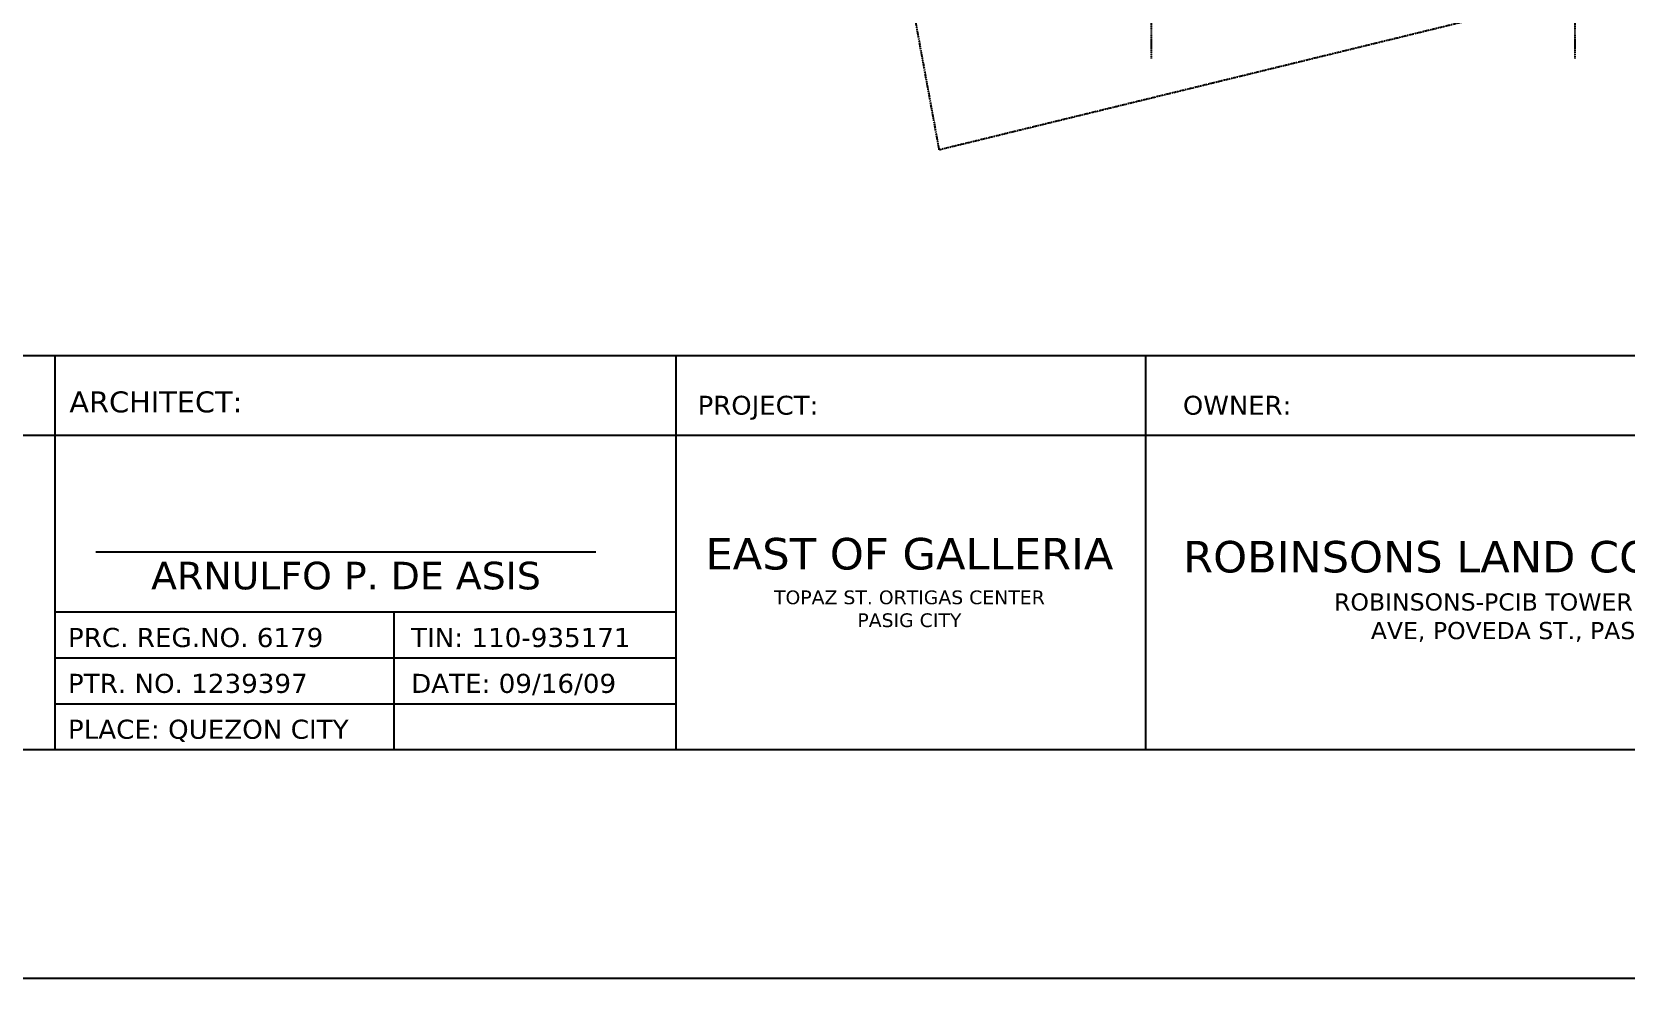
# Model space of a CAD drawing. Header units: inches. Extents: x -189245 to 740841, y -215444 to 469401.
# Drawn here: x 63812 to 84045, y 109162 to 121170 of the extents above; entities that cross this region are included whole.
import ezdxf

# ---------------------------------------------------------------- set-up
doc = ezdxf.new("R2010")
doc.units = ezdxf.units.IN
doc.header["$LTSCALE"] = 10
doc.header["$MEASUREMENT"] = 0
doc.linetypes.add('GRID NORMAL$0$GRID BASEMENT$0$GRID GROUND$0$GRID$0$$0$PHANTOM', pattern=[2.5, 1.25, -0.25, 0.25, -0.25, 0.25, -0.25])
doc.layers.add('3', color=252, linetype='Continuous')
doc.layers.add('A-GRID', color=8, linetype='Continuous')
doc.layers.add('Defpoints @ 1', color=7, linetype='Continuous', plot=False)
doc.styles.add('loudet_font200', font='romans.shx')

msp = doc.modelspace()

# ---------------------------------------------------------------- linework, layer by layer
at = {"layer": '3', "color": 3, "linetype": 'GRID NORMAL$0$GRID BASEMENT$0$GRID GROUND$0$GRID$0$$0$PHANTOM', "flags": 128}
msp.add_lwpolyline([(129099.70051, 161873.70839), (128635.71769, 153196.10388), (129017.37653, 141092.11956), (129992.59111, 133020.82124), (75328.80638, 119672.28056), (74071.67228, 126517.80566), (73116.59928, 133815.57488), (72536.23342, 141152.6571), (72332.65028, 148489.83325), (72508.83494, 155817.71555), (73063.42076, 163146.76286), (73991.07251, 170427.90716), (75224.85356, 177277.67973), (129118.65489, 161880.9048)], dxfattribs=at)
at = {"layer": '3', "linetype": 'GRID NORMAL$0$GRID BASEMENT$0$GRID GROUND$0$GRID$0$$0$PHANTOM', "flags": 128}
msp.add_lwpolyline([(129099.70051, 161873.70839), (128635.71769, 153196.10388), (129017.37653, 141092.11956), (129992.59111, 133020.82124), (75328.80638, 119672.28056), (74071.67228, 126517.80566), (73116.59928, 133815.57488), (72536.23342, 141152.6571), (72332.65028, 148489.83325), (72508.83494, 155817.71555), (73063.42076, 163146.76286), (73991.07251, 170427.90716), (75224.85356, 177277.67973), (129118.65489, 161880.9048)], dxfattribs=at)
at = {"layer": 'A-GRID', "linetype": 'GRID NORMAL$0$GRID BASEMENT$0$GRID GROUND$0$GRID$0$$0$PHANTOM'}
for p, q in [((78017.36797, 178562.49557), (78017.36797, 120834.15344)), ((83392.36797, 178562.49557), (83392.36797, 120834.15344))]:
    msp.add_line(p, q, dxfattribs=at)
at = {"layer": 'Defpoints', "color": 5}
msp.add_line((51994.40806, 117061.63702), (147194.40806, 117061.63702), dxfattribs=at)
at = {"layer": 'Defpoints'}
for p, q in [((64108.13626, 112061.63702), (64108.13626, 117061.63702)), ((77949.71196, 112061.63702), (77949.71196, 117061.63702)), ((51994.40806, 116053.10479), (147194.40806, 116053.10479)), ((64108.13626, 113808.40737), (71984.55368, 113808.40737)), ((68406.22674, 113808.40737), (68406.22674, 112061.63702)), ((64108.13626, 113226.15059), (71984.55368, 113226.15059)), ((64108.13626, 112643.89381), (71984.55368, 112643.89381))]:
    msp.add_line(p, q, dxfattribs=at)
at = {"layer": 'Defpoints', "linetype": 'Continuous'}
for p, q in [((71985.57411, 117061.63702), (71985.57411, 112061.63702)), ((64624.98256, 114572.99854), (70969.23234, 114572.99854))]:
    msp.add_line(p, q, dxfattribs=at)
at = {"layer": 'Defpoints', "color": 2}
msp.add_lwpolyline([(45901.40806, 109161.63702), (150901.40806, 109161.63702), (150901.40806, 183411.63702), (45901.40806, 183411.63702)], close=True, dxfattribs=at)
at = {"layer": 'Defpoints', "color": 5}
msp.add_lwpolyline([(51994.40806, 112061.63702), (147194.40806, 112061.63702), (147194.40806, 180511.63702), (51994.40806, 180511.63702)], close=True, dxfattribs=at)
at = {"layer": 'Defpoints', "linetype": 'Continuous'}
for p in [(65755.618, 113226.15059), (65755.618, 112643.89381)]:
    msp.add_point(p, dxfattribs=at)

# ---------------------------------------------------------------- texts
at = {"layer": 'Defpoints', "linetype": 'Continuous', "attachment_point": 1, "style": 'loudet_font200'}
for s, insert, char_height, width in [('{\\fVerdana|b0|i0|c0|p34;ARCHITECT:}', (64287.88607, 116607.47455), 266.112, 7504.9885618), ('{\\fVerdana|b0|i0|c0|p34;PROJECT:}', (72261.98882, 116552.03758), 239.5008, 3054.6580909), ('{\\fVerdana|b0|i0|c0|p34;OWNER:}', (78420.30033, 116552.03758), 239.5008, 3054.6580909), ('{\\fVerdana|b0|i0|c0|p34;ARNULFO P. DE ASIS}', (65325.03236, 114445.70834), 350, 6822.7168743), ('{\\fVerdana|b0|i0|c0|p34;PRC. REG.NO. 6179 }', (64269.79845, 113605.64524), 241.92, 6822.7168743), ('{\\fVerdana|b0|i0|c0|p34;TIN: 110-935171}', (68624.31851, 113605.64524), 241.92, 6822.7168743), ('{\\fVerdana|b0|i0|c0|p34;PTR. NO. 1239397}', (64269.79845, 113023.38846), 241.92, 6822.7168743), ('{\\fVerdana|b0|i0|c0|p34;DATE: 09/16/09}', (68624.31851, 113023.38846), 241.92, 6822.7168743), ('{\\fVerdana|b0|i0|c0|p34;PLACE: QUEZON CITY}', (64269.79845, 112441.13168), 241.92, 6822.7168743)]:
    msp.add_mtext(s, dxfattribs=dict(at, insert=insert, char_height=char_height, width=width))
at = {"layer": 'Defpoints @ 1', "linetype": 'Continuous', "attachment_point": 5, "style": 'loudet_font200'}
for s, insert, char_height in [('{\\fVerdana|b0|i0|c0|p34;\\H1.286x;EAST OF GALLERIA\\H0.77759x;\\P\\H0.56x;TOPAZ ST. ORTIGAS CENTER\\PPASIG CITY}', (74948.63966, 114180.70501), 311.04), ('{\\fVerdana|b0|i0|c0|p34;\\H1.0262x;ROBINSONS LAND CORPORATION\\H0.97448x;\\P\\H0.56x;ROBINSONS-PCIB TOWER COR. ADB\\PAVE, POVEDA ST., PASIG CITY}', (83021.45721, 114069.32946), 388.8)]:
    msp.add_mtext(s, dxfattribs=dict(at, insert=insert, char_height=char_height))

doc.saveas('drawing.dxf')
